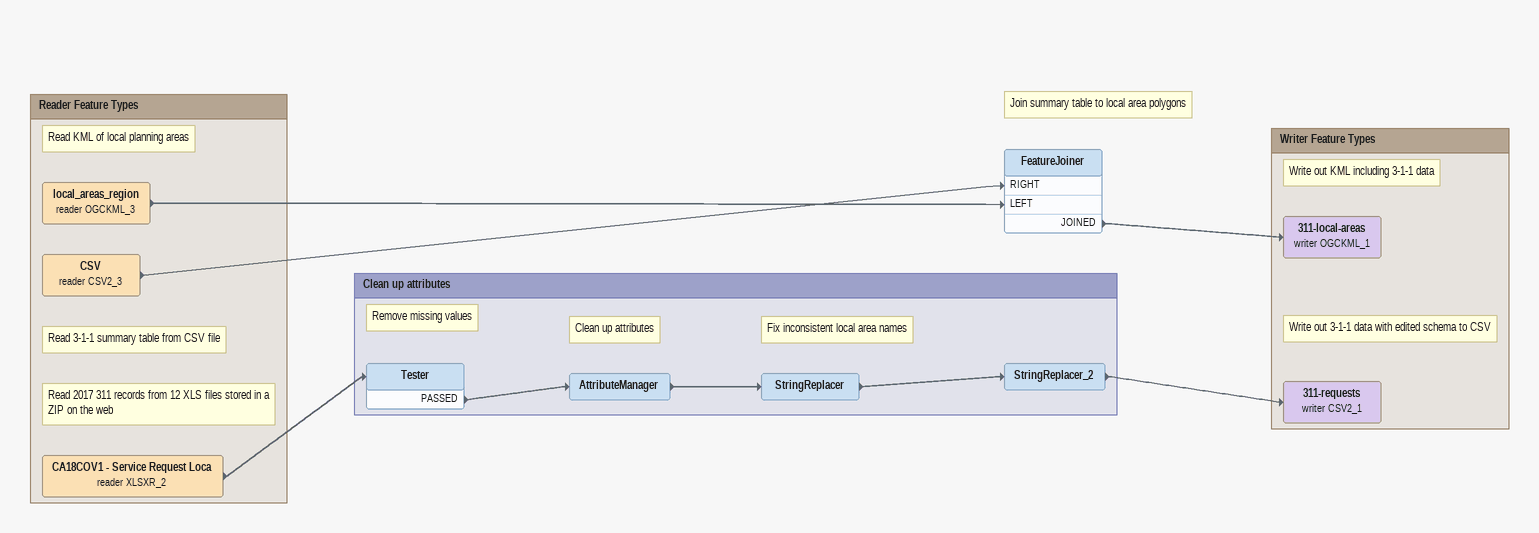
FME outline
Note: Join summary table to local area polygons
FeatureJoiner
    JOINED -> 311-local-areas (writer OGCKML_1)

Bookmark: Reader Feature Types
Note: Read KML of local planning areas
local_areas_region (reader OGCKML_3)
    -> FeatureJoiner [LEFT]
Note: Read 3-1-1 summary table from CSV file
CSV (reader CSV2_3)
    -> FeatureJoiner [RIGHT]
Note: Read 2017 311 records from 12 XLS files stored in a ZIP on the web
CA18COV1 - Service Request Loca (reader XLSXR_2)
    -> Tester

Bookmark: Writer Feature Types
Note: Write out KML including 3-1-1 data
311-local-areas (writer OGCKML_1)
Note: Write out 3-1-1 data with edited schema to CSV
311-requests (writer CSV2_1)

Bookmark: Clean up attributes
Note: Remove missing values
Tester
    PASSED -> AttributeManager
Note: Clean up attributes
AttributeManager
    -> StringReplacer
Note: Fix inconsistent local area names
StringReplacer
    -> StringReplacer_2
StringReplacer_2
    -> 311-requests (writer CSV2_1)
